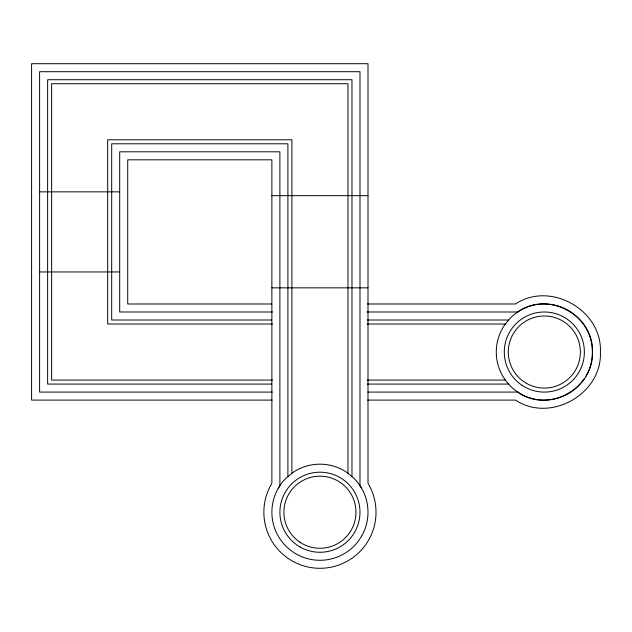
<?xml version="1.0" encoding="UTF-8"?>
<svg xmlns="http://www.w3.org/2000/svg" width="632" height="632" viewBox="0 0 632 632"><rect width="100%" height="100%" fill="white"/><g stroke="black" fill="none" stroke-linecap="round" stroke-linejoin="round"><path stroke-width="0.95" d="M517.632 391.998C547.336 413.944 594.135 388.933 592.389 352.04C594.135 315.147 547.336 290.135 517.632 312.082M278.317 488.196L279.984 485.526M39.611 191.852L119.701 191.852M271.878 195.659L367.998 195.659M39.611 271.95L119.701 271.95M271.878 287.844L367.998 287.844M271.878 303.984L127.711 303.984L127.711 159.817L271.878 159.817L271.878 483.385L271.381 484.191A56.066 56.066 0 0 0 271.381 540.265L273.316 543.378A56.066 56.066 0 0 0 366.56 543.378L368.495 540.265A56.066 56.066 0 0 0 368.495 484.191L367.998 483.385L367.998 63.706L31.6 63.706L31.6 400.096L272.068 400.096M367.484 303.984L515.491 303.984C550.377 280.75 602.32 310.178 600.4 352.04C602.32 393.902 550.377 423.329 515.491 400.096L367.658 400.096M272.432 311.995L119.701 311.995L119.701 151.806L279.889 151.806L279.889 485.676M367.018 311.995L517.774 311.995M271.61 320.005L111.69 320.005L111.69 143.796L287.9 143.796L287.9 476.425M367.366 320.005L508.531 320.005M272.471 324.011L107.693 324.011L107.693 139.791L291.905 139.791L291.905 473.226M367.192 324.011L505.331 324.011M272.558 380.077L51.627 380.077L51.627 83.724L347.971 83.724L347.971 473.226M367.247 380.077L505.331 380.077M271.657 384.074L47.621 384.074L47.621 79.719L351.977 79.719L351.977 476.425M367.397 384.074L508.531 384.074M272.281 392.085L39.611 392.085L39.611 71.708L359.987 71.708L359.987 485.676M367.919 392.085L517.774 392.085M359.892 485.526L361.559 488.196M585.951 376.072A48.056 48.056 0 0 0 510.348 318.062L504.376 325.338A48.056 48.056 0 0 0 502.709 376.072L506.2 381.293L510.348 386.018A48.056 48.056 0 0 0 584.284 378.742M361.559 536.26L359.892 538.93A48.056 48.056 0 0 1 279.984 538.93L278.317 536.26A48.056 48.056 0 0 1 285.956 478.25L293.24 472.27A48.056 48.056 0 0 1 346.636 472.27L353.92 478.25A48.056 48.056 0 0 1 361.559 536.26M526.306 383.253A36.04 36.04 0 0 0 580.374 352.04A36.04 36.04 0 0 0 526.306 320.827A36.04 36.04 0 0 0 526.306 383.253M522.079 385.338A40.045 40.045 0 0 0 584.292 354.663A40.045 40.045 0 0 0 526.614 316.126A40.045 40.045 0 0 0 522.079 385.338M299.916 542.193A36.04 36.04 0 0 0 355.903 514.582A36.04 36.04 0 0 0 304 479.901A36.04 36.04 0 0 0 299.916 542.193M299.916 546.909A40.045 40.045 0 0 0 359.987 512.228A40.045 40.045 0 0 0 299.916 477.547A40.045 40.045 0 0 0 299.916 546.909"/></g></svg>
